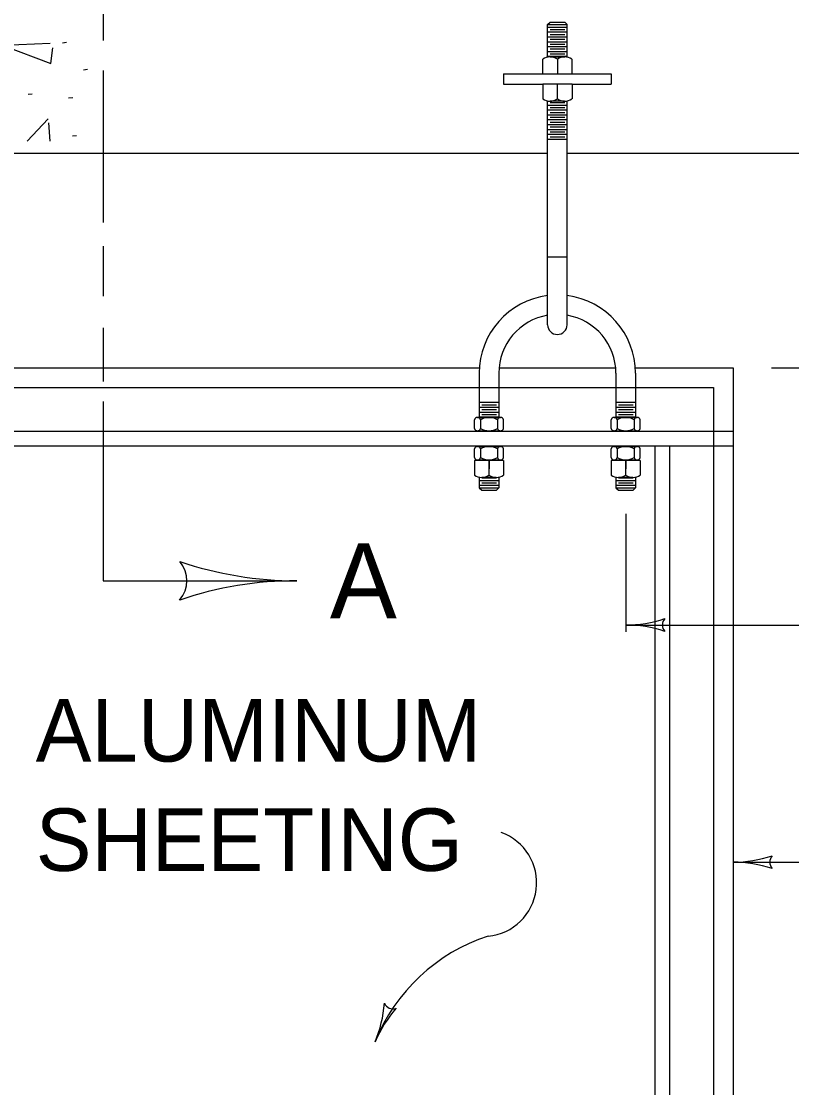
# Model space of a CAD drawing. Extents: x 1007 to 1035.5, y 1000.5 to 1021.5.
# Drawn here: x 1015.895 to 1018.361, y 1015.951 to 1019.365 of the extents above; entities that cross this region are included whole.
import ezdxf

# ---------------------------------------------------------------- set-up
doc = ezdxf.new("R2010")
doc.units = 0
doc.layers.add('Level 1', color=7, linetype='Continuous')

msp = doc.modelspace()

# ---------------------------------------------------------------- linework, layer by layer
at = {"layer": 'Level 1'}
for p, q in [((1016.157, 1019.4703), (1016.157, 1019.3043)), ((1017.5793, 1019.3548), (1017.587, 1019.3626)), ((1017.587, 1019.3626), (1017.634, 1019.3626)), ((1017.634, 1019.3626), (1017.6418, 1019.3548)), ((1017.5793, 1019.3548), (1017.6418, 1019.3548)), ((1017.5793, 1019.2506), (1017.5793, 1019.3548)), ((1017.5793, 1019.347), (1017.6418, 1019.347)), ((1017.5793, 1019.3313), (1017.6418, 1019.3313)), ((1017.587, 1019.3391), (1017.634, 1019.3391)), ((1017.6418, 1019.2506), (1017.6418, 1019.3548)), ((1017.5793, 1019.3158), (1017.6418, 1019.3158)), ((1017.5793, 1019.3001), (1017.6418, 1019.3001)), ((1017.587, 1019.3235), (1017.634, 1019.3235)), ((1017.587, 1019.3078), (1017.634, 1019.3078)), ((1017.587, 1019.2923), (1017.634, 1019.2923)), ((1017.5793, 1019.2846), (1017.6418, 1019.2846)), ((1017.5793, 1019.269), (1017.6418, 1019.269)), ((1017.587, 1019.2768), (1017.634, 1019.2768)), ((1017.587, 1019.2611), (1017.634, 1019.2611)), ((1017.5636, 1019.1968), (1017.5636, 1019.2437)), ((1017.5793, 1019.2533), (1017.6418, 1019.2533)), ((1017.5871, 1019.2514), (1017.634, 1019.2514)), ((1017.6105, 1019.2437), (1017.6105, 1019.1968)), ((1017.6574, 1019.1968), (1017.6574, 1019.2437)), ((1016.157, 1019.2079), (1016.157, 1018.7207)), ((1017.4386, 1019.1968), (1017.4386, 1019.1643)), ((1017.4386, 1019.1968), (1017.5636, 1019.1968)), ((1017.5636, 1019.1968), (1017.6574, 1019.1968)), ((1017.6574, 1019.1968), (1017.7823, 1019.1968)), ((1017.7823, 1019.1968), (1017.7823, 1019.1643)), ((1017.4386, 1019.1643), (1017.5636, 1019.1643)), ((1017.6574, 1019.1643), (1017.5636, 1019.1643)), ((1017.5636, 1019.1643), (1017.5636, 1019.1174)), ((1017.6105, 1019.1174), (1017.6105, 1019.1643)), ((1017.6574, 1019.1643), (1017.7823, 1019.1643)), ((1017.6574, 1019.1643), (1017.6574, 1019.1174)), ((1017.5793, 1018.3938), (1017.5793, 1019.1105)), ((1017.5793, 1019.0973), (1017.6418, 1019.0973)), ((1017.6339, 1019.1097), (1017.587, 1019.1097)), ((1017.587, 1019.1051), (1017.634, 1019.1051)), ((1017.587, 1019.0895), (1017.634, 1019.0895)), ((1017.6418, 1018.3938), (1017.6418, 1019.1105)), ((1017.5793, 1019.0818), (1017.6418, 1019.0818)), ((1017.5793, 1019.0661), (1017.6418, 1019.0661)), ((1017.587, 1019.0738), (1017.634, 1019.0738)), ((1017.587, 1019.0583), (1017.634, 1019.0583)), ((1017.5793, 1019.0506), (1017.6418, 1019.0506)), ((1017.5793, 1019.035), (1017.6418, 1019.035)), ((1017.5793, 1019.0193), (1017.6418, 1019.0193)), ((1017.587, 1019.0428), (1017.634, 1019.0428)), ((1017.587, 1019.0271), (1017.634, 1019.0271)), ((1017.5793, 1019.0038), (1017.6418, 1019.0038)), ((1017.5793, 1018.9876), (1017.6418, 1018.9876)), ((1017.587, 1019.0115), (1017.634, 1019.0115)), ((1017.587, 1018.9958), (1017.634, 1018.9958)), ((1014.7668, 1018.9431), (1017.5793, 1018.9431)), ((1017.6418, 1018.9431), (1018.548, 1018.9431)), ((1016.157, 1018.6458), (1016.157, 1018.4851)), ((1017.5793, 1018.6113), (1017.6418, 1018.6113)), ((1016.157, 1018.3833), (1016.157, 1018.212)), ((1014.985, 1018.2556), (1017.361, 1018.2556)), ((1017.3605, 1018.2391), (1017.3605, 1018.0971)), ((1017.423, 1018.2391), (1017.423, 1018.0971)), ((1017.4238, 1018.2556), (1017.7973, 1018.2556)), ((1017.798, 1018.2391), (1017.798, 1018.0971)), ((1017.86, 1018.2556), (1018.173, 1018.2556)), ((1017.8605, 1018.2391), (1017.8605, 1018.0985)), ((1018.173, 1018.2556), (1018.173, 1013.6306)), ((1018.2964, 1018.2556), (1019.1121, 1018.2556)), ((1008.4854, 1018.1931), (1018.1105, 1018.1931)), ((1018.1105, 1018.1931), (1018.1105, 1013.6931)), ((1016.157, 1018.1478), (1016.157, 1017.5739)), ((1017.3605, 1018.1453), (1017.423, 1018.1453)), ((1017.3605, 1018.1298), (1017.423, 1018.1298)), ((1017.3683, 1018.1376), (1017.4153, 1018.1376)), ((1017.798, 1018.1453), (1017.8605, 1018.1453)), ((1017.798, 1018.1298), (1017.8605, 1018.1298)), ((1017.8058, 1018.1376), (1017.8528, 1018.1376)), ((1017.3546, 1018.0971), (1017.4288, 1018.0971)), ((1017.3605, 1018.1141), (1017.423, 1018.1141)), ((1017.3605, 1018.0985), (1017.423, 1018.0985)), ((1017.3683, 1018.122), (1017.4153, 1018.122)), ((1017.3683, 1018.1063), (1017.4153, 1018.1063)), ((1017.7921, 1018.0971), (1017.8663, 1018.0971)), ((1017.798, 1018.1141), (1017.8605, 1018.1141)), ((1017.798, 1018.0985), (1017.8605, 1018.0985)), ((1017.8058, 1018.122), (1017.8528, 1018.122)), ((1017.8058, 1018.1063), (1017.8528, 1018.1063)), ((1017.3448, 1018.0618), (1017.3448, 1018.0893)), ((1017.3643, 1018.0893), (1017.3643, 1018.0618)), ((1017.4191, 1018.0893), (1017.4191, 1018.0618)), ((1017.4386, 1018.0618), (1017.4386, 1018.0893)), ((1017.7823, 1018.0618), (1017.7823, 1018.0893)), ((1017.8018, 1018.0893), (1017.8018, 1018.0618)), ((1017.8566, 1018.0893), (1017.8566, 1018.0618)), ((1017.8761, 1018.0618), (1017.8761, 1018.0893)), ((1008.4229, 1018.0525), (1018.173, 1018.0525)), ((1017.3546, 1018.0541), (1017.4288, 1018.0541)), ((1017.7921, 1018.0541), (1017.8663, 1018.0541)), ((1008.4229, 1018.0056), (1018.173, 1018.0056)), ((1017.3448, 1017.9686), (1017.3448, 1017.9961)), ((1017.3546, 1018.0038), (1017.4288, 1018.0038)), ((1017.3643, 1017.9961), (1017.3643, 1017.9686)), ((1017.4191, 1017.9961), (1017.4191, 1017.9686)), ((1017.4386, 1017.9686), (1017.4386, 1017.9961)), ((1017.7823, 1017.9686), (1017.7823, 1017.9961)), ((1017.7921, 1018.0038), (1017.8663, 1018.0038)), ((1017.8018, 1017.9961), (1017.8018, 1017.9686)), ((1017.8566, 1017.9961), (1017.8566, 1017.9686)), ((1017.8761, 1017.9686), (1017.8761, 1017.9961)), ((1017.923, 1018.0056), (1017.923, 1013.8806)), ((1017.9698, 1018.0056), (1017.9698, 1013.8806)), ((1017.4386, 1017.9593), (1017.3448, 1017.9593)), ((1017.3448, 1017.9593), (1017.3448, 1017.9125)), ((1017.3546, 1017.9608), (1017.4288, 1017.9608)), ((1017.3918, 1017.9608), (1017.3918, 1017.9326)), ((1017.3918, 1017.9125), (1017.3918, 1017.9593)), ((1017.4386, 1017.9593), (1017.4386, 1017.9125)), ((1017.8761, 1017.9593), (1017.7823, 1017.9593)), ((1017.7823, 1017.9593), (1017.7823, 1017.9125)), ((1017.7921, 1017.9608), (1017.8663, 1017.9608)), ((1017.8293, 1017.9608), (1017.8293, 1017.9326)), ((1017.8293, 1017.9125), (1017.8293, 1017.9593)), ((1017.8761, 1017.9593), (1017.8761, 1017.9125)), ((1017.3605, 1017.9055), (1017.3605, 1017.8718)), ((1017.3605, 1017.8953), (1017.423, 1017.8953)), ((1017.4151, 1017.9048), (1017.3683, 1017.9048)), ((1017.3683, 1017.9033), (1017.4153, 1017.9033)), ((1017.423, 1017.9055), (1017.423, 1017.8718)), ((1017.798, 1017.9055), (1017.798, 1017.8718)), ((1017.798, 1017.8953), (1017.8605, 1017.8953)), ((1017.798, 1017.8948), (1017.798, 1017.8718)), ((1017.8526, 1017.9048), (1017.8058, 1017.9048)), ((1017.8058, 1017.9033), (1017.8528, 1017.9033)), ((1017.8605, 1017.9055), (1017.8605, 1017.8718)), ((1017.8605, 1017.8978), (1017.8605, 1017.8718)), ((1017.3605, 1017.8798), (1017.423, 1017.8798)), ((1017.3605, 1017.8718), (1017.3683, 1017.8641)), ((1017.3605, 1017.8718), (1017.423, 1017.8718)), ((1017.3683, 1017.8876), (1017.4153, 1017.8876)), ((1017.3683, 1017.8641), (1017.4153, 1017.8641)), ((1017.4153, 1017.8641), (1017.423, 1017.8718)), ((1017.798, 1017.8798), (1017.8605, 1017.8798)), ((1017.798, 1017.8718), (1017.8058, 1017.8641)), ((1017.798, 1017.8718), (1017.8605, 1017.8718)), ((1017.8058, 1017.8876), (1017.8528, 1017.8876)), ((1017.8058, 1017.8641), (1017.8528, 1017.8641)), ((1017.8528, 1017.8641), (1017.8605, 1017.8718)), ((1017.8293, 1017.7881), (1017.8293, 1017.4102)), ((1016.157, 1017.5739), (1016.7768, 1017.5739)), ((1017.8293, 1017.4322), (1018.771, 1017.4322)), ((1018.173, 1016.6728), (1018.9163, 1016.6728))]:
    msp.add_line(p, q, dxfattribs=at)
for points in [[(1015.9873, 1019.2945), (1015.8368, 1019.2882), (1015.9888, 1019.2305), (1015.9953, 1019.2802)], [(1016.0395, 1019.2974), (1016.0268, 1019.2958)], [(1016.1063, 1019.211), (1016.0935, 1019.2094)], [(1015.9296, 1019.1325), (1015.9168, 1019.1309)], [(1016.0592, 1019.1208), (1016.0463, 1019.1191)], [(1015.9808, 1019.0529), (1015.9137, 1018.9821)], [(1015.9873, 1018.9819), (1015.9825, 1019.0401)], [(1016.0709, 1018.999), (1016.0582, 1018.9974)]]:
    msp.add_lwpolyline(points, dxfattribs=at)
for centre, radius, start, end in [((1017.5871, 1019.2121), 0.0393, 53.4051, 126.5949), ((1017.6339, 1019.2121), 0.0393, 53.4051, 126.5949), ((1017.5871, 1019.149), 0.0393, 233.4051, 306.5949), ((1017.6339, 1019.149), 0.0393, 233.4051, 306.5949), ((1017.6105, 1018.2391), 0.25, 97.1808, 180), ((1017.6105, 1018.2391), 0.25, 0, 82.8192), ((1017.6105, 1018.2391), 0.1875, 99.5941, 180), ((1017.6105, 1018.2391), 0.1875, 0, 80.4059), ((1017.6105, 1018.3938), 0.0313, 180, 0), ((1017.3546, 1018.0871), 0.01, 13.0397, 166.9604), ((1017.3917, 1018.0449), 0.0522, 58.3852, 121.6147), ((1017.4288, 1018.0871), 0.01, 13.0396, 166.9604), ((1017.7921, 1018.0871), 0.01, 13.0397, 166.9604), ((1017.8292, 1018.0449), 0.0522, 58.3852, 121.6147), ((1017.8663, 1018.0871), 0.01, 13.0396, 166.9604), ((1017.3546, 1018.0641), 0.01, 193.0396, 346.9603), ((1017.3917, 1018.1063), 0.0522, 238.3853, 301.6148), ((1017.4288, 1018.0641), 0.01, 193.0396, 346.9604), ((1017.7921, 1018.0641), 0.01, 193.0396, 346.9603), ((1017.8292, 1018.1063), 0.0522, 238.3853, 301.6148), ((1017.8663, 1018.0641), 0.01, 193.0396, 346.9604), ((1017.3546, 1017.9938), 0.01, 13.0397, 166.9604), ((1017.3917, 1017.9516), 0.0522, 58.3852, 121.6147), ((1017.4288, 1017.9938), 0.01, 13.0396, 166.9604), ((1017.7921, 1017.9938), 0.01, 13.0397, 166.9604), ((1017.8292, 1017.9516), 0.0522, 58.3852, 121.6147), ((1017.8663, 1017.9938), 0.01, 13.0396, 166.9604), ((1017.3546, 1017.9708), 0.01, 193.0396, 346.9603), ((1017.3917, 1018.0131), 0.0522, 238.3853, 301.6148), ((1017.4288, 1017.9708), 0.01, 193.0396, 346.9604), ((1017.7921, 1017.9708), 0.01, 193.0396, 346.9603), ((1017.8292, 1018.0131), 0.0522, 238.3853, 301.6148), ((1017.8663, 1017.9708), 0.01, 193.0396, 346.9604), ((1017.3683, 1017.944), 0.0393, 233.4051, 306.5949), ((1017.4151, 1017.944), 0.0393, 233.4051, 306.5949), ((1017.8058, 1017.944), 0.0393, 233.4051, 306.5949), ((1017.8526, 1017.944), 0.0393, 233.4051, 306.5949), ((1016.3311, 1017.574), 0.0937, 318.7746, 40.8913), ((1016.7768, 1018.7458), 1.1719, 251.3472, 269.9939), ((1016.7768, 1016.402), 1.1719, 90, 108.6688), ((1016.7768, 1016.402), 1.1719, 89.9878, 90), ((1017.8293, 1017.8231), 0.3909, 270, 288.6688), ((1017.9779, 1017.4321), 0.0313, 138.7746, 220.8913), ((1017.8293, 1017.8231), 0.3909, 269.9878, 270), ((1017.8293, 1017.0412), 0.3909, 71.3472, 89.9939), ((1017.3727, 1016.6064), 0.1715, 275.4379, 70.3192), ((1018.173, 1017.0638), 0.3909, 269.9878, 270), ((1018.173, 1017.0638), 0.3909, 270, 288.6688), ((1018.173, 1016.2819), 0.3909, 71.3472, 89.9939), ((1018.3217, 1016.6728), 0.0313, 138.7746, 220.8913), ((1017.5678, 1015.8816), 0.5822, 107.8909, 158.2363), ((1016.6669, 1016.2495), 0.3909, 337.1177, 355.7865), ((1017.0849, 1016.2344), 0.0313, 205.8923, 288.009), ((1017.3873, 1015.9455), 0.3909, 138.4648, 157.1116), ((1016.6669, 1016.2495), 0.3909, 337.1054, 337.1177)]:
    msp.add_arc(centre, radius, start, end, dxfattribs=at)

# ---------------------------------------------------------------- texts
for s, height, p in [('A', 0.24, (1016.8825, 1017.4538)), ('ALUMINUM', 0.2, (1015.9408, 1016.9948)), ('SHEETING', 0.2, (1015.9408, 1016.6448))]:
    msp.add_text(s, height=height, dxfattribs=at).set_placement(p)

doc.saveas('drawing.dxf')
